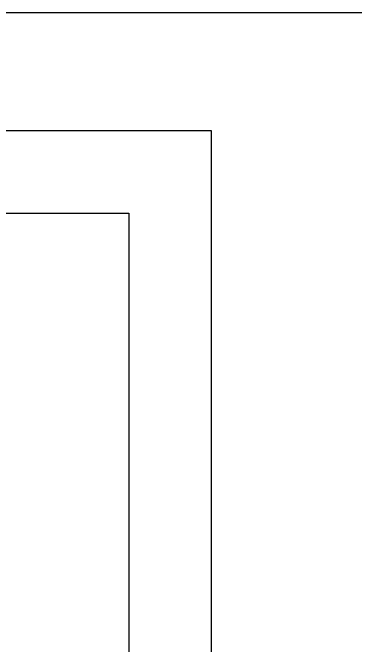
# Model space of a CAD drawing. Header units: millimetres. Extents: x -113526 to 211532, y -79714 to 28306.
# Drawn here: x 112406 to 113572, y -2433 to -278 of the extents above; entities that cross this region are included whole.
import ezdxf

# ---------------------------------------------------------------- set-up
doc = ezdxf.new("R2010")
doc.units = ezdxf.units.MM
doc.layers.add('10线框', color=8, linetype='Continuous')

# ---------------------------------------------------------------- blocks, each defined once
blk = doc.blocks.new('图框')
at = {"layer": '10线框', "color": 4}
blk.add_lwpolyline([(320670.1, -86662.1), (301520.2, -86662.1), (301520.2, -100261.8), (320670.1, -100261.8)], close=True, dxfattribs=at)

msp = doc.modelspace()

# ---------------------------------------------------------------- linework, layer by layer
at = {"layer": '10线框'}
for p, q in [((113082.4, -679.6), (90567.3, -679.6)), ((113082.4, -16721.6), (113082.4, -679.6)), ((113082.4, -16721.6), (113082.4, -679.6)), ((110469, -961), (112800.9, -961)), ((110469, -961), (112800.9, -961))]:
    msp.add_line(p, q, dxfattribs=at)
at = {"layer": '10线框', "lineweight": 0}
msp.add_line((112800.9, -961), (110469, -961), dxfattribs=at)
msp.add_line((112800.9, -961), (110469, -961), dxfattribs=at)
at = {"layer": '10线框', "lineweight": 30}
for p, q in [((110469, -961), (112800.9, -961)), ((110469, -961), (112800.9, -961)), ((112800.9, -961), (112800.9, -16440.1)), ((112800.9, -961), (112800.9, -16440.1))]:
    msp.add_line(p, q, dxfattribs=at)

# ---------------------------------------------------------------- block references
at = {"xscale": 1.238710232719313, "yscale": 1.238710232704761, "zscale": 1.238710232707264}
msp.add_blockref('图框', (-283532, 107071.6), dxfattribs=at)

doc.saveas('drawing.dxf')
